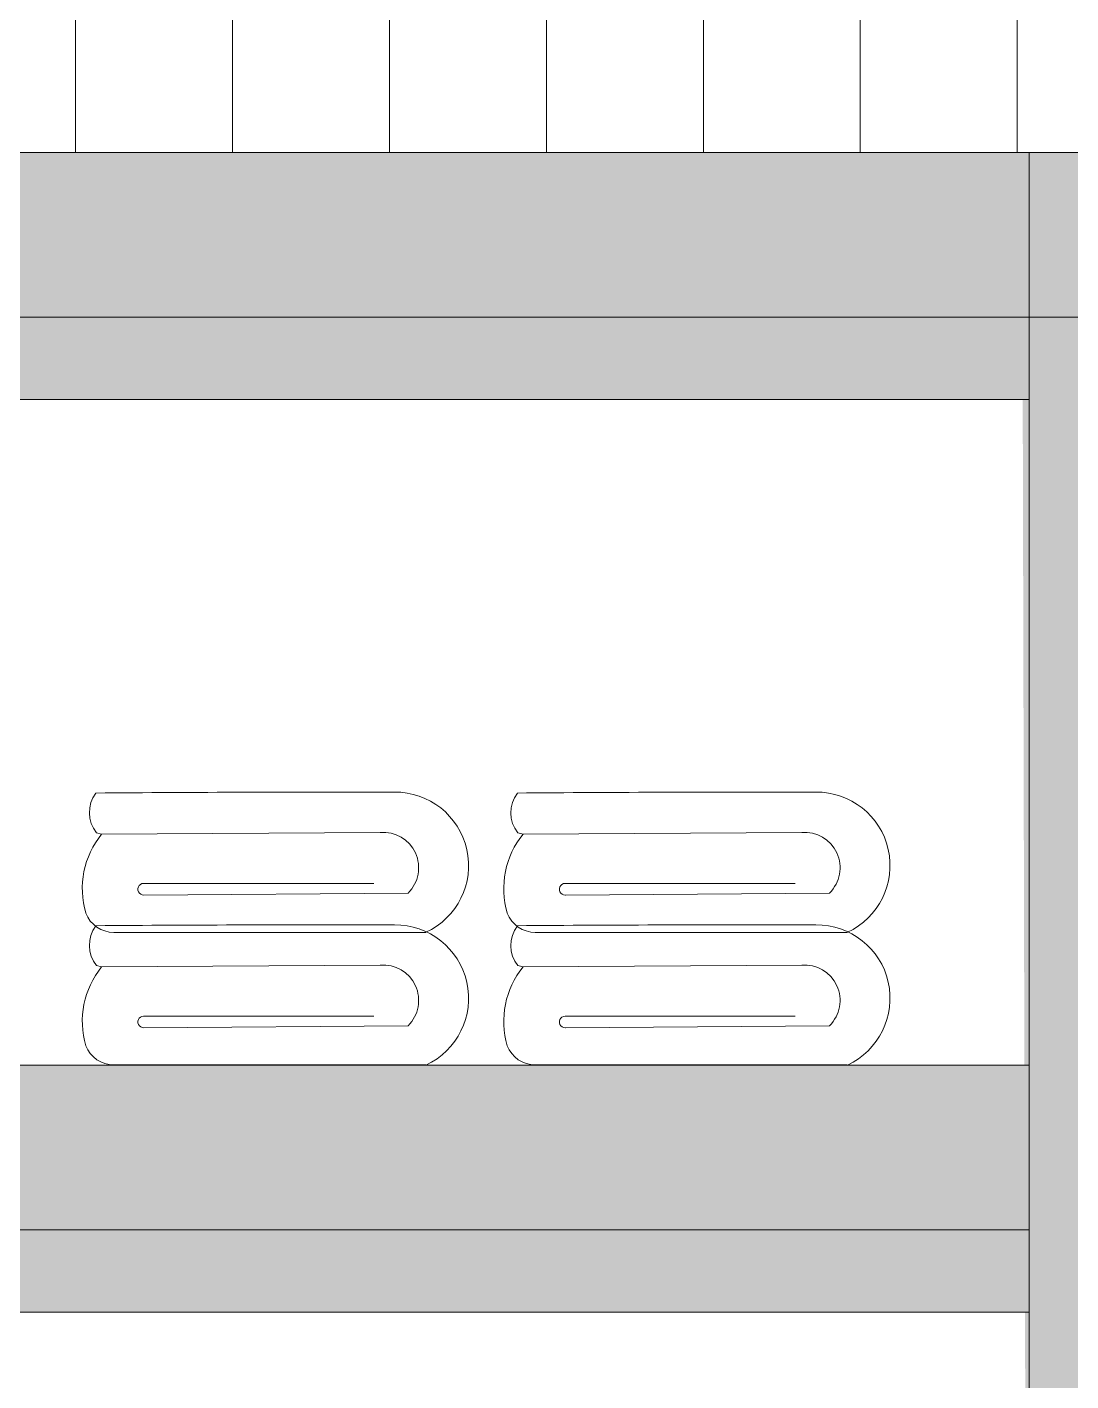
# Model space of a CAD drawing. Header units: inches. Extents: x 213 to 17763, y -4830 to 1802.
# Drawn here: x 7794.83 to 7800.16, y 1079.17 to 1086.08 of the extents above; entities that cross this region are included whole.
import ezdxf

# ---------------------------------------------------------------- set-up
doc = ezdxf.new("R2010")
doc.units = ezdxf.units.IN
doc.header["$MEASUREMENT"] = 0
doc.layers.add('.', color=30, linetype='Continuous')
doc.layers.add('OUTLINE', color=7, linetype='Continuous', lineweight=5)

# ---------------------------------------------------------------- blocks, each defined once
blk = doc.blocks.new('YHT5')
at = {"color": 18, "lineweight": 5, "true_color": 0x000000}
for p, q in [((-1922.294, 589.78), (-1924.936, 589.796)), ((-1922.244, 589.792), (-1922.294, 589.78)), ((-1925.199, 589.222), (-1922.695, 589.202)), ((-1922.708, 589.313), (-1924.875, 589.313)), ((-1925.368, 588.849), (-1922.41, 588.849)), ((-1922.294, 588.522), (-1924.936, 588.538)), ((-1922.244, 588.534), (-1922.294, 588.522)), ((-1922.708, 588.055), (-1924.875, 588.055)), ((-1925.199, 587.964), (-1922.695, 587.945)), ((-1925.368, 587.592), (-1922.41, 587.592))]:
    blk.add_line(p, q, dxfattribs=at)
for centre, radius, start, end in [((-1925.076, 589.482), 0.697, 89.4543, 245.1656), ((-1924.452, 317.753), 272.426, 89.53466, 90.12977), ((-1922.488, 589.984), 0.31, 321.7528, 36.8191), ((-1924.964, 589.462), 0.336, 85.2319, 225.5868), ((-1922.925, 589.265), 0.814, 343.4184, 39.2187), ((-1922.694, 589.258), 0.0559, 269.2533, 104.177), ((-1922.41, 589.134), 0.285, 270, 338.975), ((-1925.076, 588.224), 0.697, 89.4543, 245.1656), ((-1924.452, 316.495), 272.426, 89.53466, 90.12977), ((-1922.488, 588.726), 0.31, 321.7528, 36.8191), ((-1924.964, 588.204), 0.336, 85.2319, 225.5868), ((-1922.925, 588.007), 0.814, 343.4184, 39.2187), ((-1922.694, 588), 0.0559, 269.2533, 104.177), ((-1922.41, 587.877), 0.285, 270, 338.975)]:
    blk.add_arc(centre, radius, start, end, dxfattribs=at)

msp = doc.modelspace()

# ---------------------------------------------------------------- hatches: boundary and pattern name
at = {"layer": '.', "lineweight": 5, "true_color": 0xd5ba98}
h = msp.add_hatch(color=9, dxfattribs=at)
h.dxf.hatch_style = 1
h.paths.add_polyline_path([(7809.9013, 1085.4395), (7779.9013, 1085.4395), (7779.9013, 1084.5978), (7789.0099, 1084.5978), (7809.358, 1084.5978), (7809.9013, 1084.5978)])
h = msp.add_hatch(color=9, dxfattribs=at)
h.dxf.hatch_style = 1
h.paths.add_polyline_path([(7800.7564, 1085.4395), (7799.9148, 1085.4395), (7799.951, 1071.0978), (7800.7926, 1071.0978)])
at = {"layer": '.', "lineweight": 5, "transparency": 33554687}
h = msp.add_hatch(color=6, dxfattribs=at)
h.dxf.hatch_style = 1
h.paths.add_polyline_path([(7789.8515, 1084.5978), (7799.951, 1084.5978), (7799.951, 1084.177), (7789.8515, 1084.177)])
at = {"layer": '.', "lineweight": 5, "true_color": 0xd5ba98, "transparency": 33554687}
h = msp.add_hatch(color=9, dxfattribs=at)
h.dxf.hatch_style = 1
h.paths.add_polyline_path([(7789.8515, 1080.7788), (7799.951, 1080.7788), (7799.951, 1079.9372), (7789.8515, 1079.9372)])
at = {"layer": '.', "lineweight": 5, "transparency": 33554687}
h = msp.add_hatch(color=6, dxfattribs=at)
h.dxf.hatch_style = 1
h.paths.add_polyline_path([(7789.8515, 1079.9372), (7799.951, 1079.9372), (7799.951, 1079.5164), (7789.8515, 1079.5164)])
at = {"layer": 'OUTLINE', "lineweight": 5, "true_color": 0xc7c8ca}
h = msp.add_hatch(dxfattribs=at)
h.set_pattern_fill('LINE', color=9, scale=0.252488, angle=90)
h.set_pattern_definition([(90, (3485.415, -17861.0676), (-0.801648912, 2e-16), [])])
h.paths.add_polyline_path([(7779.9013, 1093.1928), (7809.9013, 1093.1928), (7809.9013, 1085.4395), (7779.9013, 1085.4395)])

# ---------------------------------------------------------------- linework, layer by layer
at = {"color": 18, "lineweight": 5, "true_color": 0x000000}
for p, q in [((7809.9013, 1085.4395), (7779.9013, 1085.4395)), ((7799.951, 1085.4395), (7799.951, 1075.0978)), ((7799.951, 1084.177), (7789.8515, 1084.177)), ((7799.951, 1080.7788), (7789.8515, 1080.7788)), ((7799.951, 1079.9372), (7789.8515, 1079.9372)), ((7799.951, 1079.5164), (7789.8515, 1079.5164))]:
    msp.add_line(p, q, dxfattribs=at)
at = {"lineweight": 5}
msp.add_line((7780.7429, 1084.5978), (7809.358, 1084.5978), dxfattribs=at)

# ---------------------------------------------------------------- block references
at = {"layer": 'OUTLINE', "lineweight": 5, "xscale": -0.5387435217517774, "yscale": 0.5387435217517774, "zscale": 0.5387435217517774}
for p in [(6759.5898, 764.2176), (6761.7424, 764.2176)]:
    msp.add_blockref('YHT5', p, dxfattribs=at)

doc.saveas('drawing.dxf')
